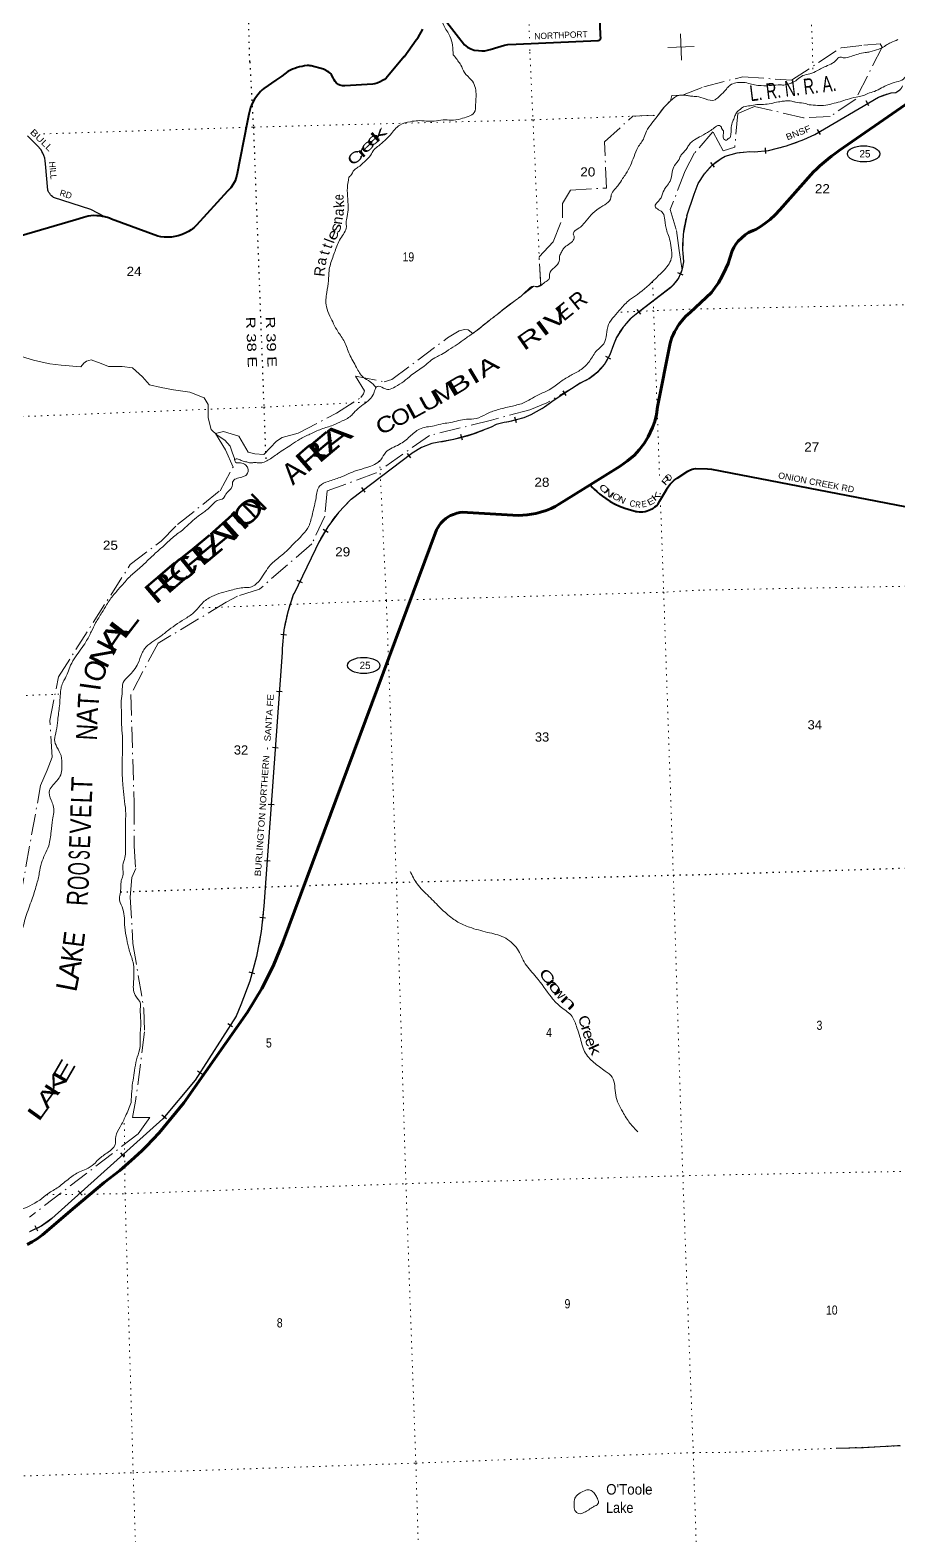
# Model space of a CAD drawing. Header units: feet. Extents: x 727543 to 978287, y 379550 to 572970.
# Drawn here: x 747044 to 763570, y 490263 to 518916 of the extents above; entities that cross this region are included whole.
import ezdxf
from ezdxf.enums import TextEntityAlignment as Align

# ---------------------------------------------------------------- set-up
doc = ezdxf.new("R2010")
doc.units = ezdxf.units.FT
doc.header["$LTSCALE"] = 80
doc.linetypes.add('DOT_DASHED', pattern=[7.7, 5, -1.2, 0.3, -1.2])
doc.linetypes.add('DOTTED', pattern=[1.5, 0.3, -1.2])
for name, color, linetype, lineweight in [('17', 7, 'Continuous', 25), ('23', 7, 'Continuous', 70), ('26', 7, 'Continuous', 40), ('29', 7, 'Continuous', 25), ('34', 7, 'Continuous', 25), ('39', 7, 'Continuous', 13), ('4', 7, 'Continuous', 13), ('44', 7, 'DOT_DASHED', 13), ('6', 7, 'DOTTED', 25), ('7', 7, 'DOTTED', 13)]:
    doc.layers.add(name, color=color, linetype=linetype, lineweight=lineweight)
for name, color, linetype in [('27', 7, 'Continuous'), ('30', 7, 'Continuous'), ('41', 7, 'Continuous')]:
    doc.layers.add(name, color=color, linetype=linetype)

msp = doc.modelspace()

# ---------------------------------------------------------------- linework, layer by layer
at = {"layer": '17'}
for centre in [(762917.3, 516559.94), (753397.96, 506817.68)]:
    msp.add_ellipse(centre, major_axis=(309.24, -1), ratio=0.500121, dxfattribs=at)
at = {"layer": '23'}
for points in [[(759613.34, 513539.65), (760019.18, 513919.55), (760084.49, 514006.13), (760151.7, 514103.28), (760226.38, 514232.18), (760293.6, 514374.16), (760338.41, 514475.05), (760372.01, 514574.06), (760415.03, 514711.88), (760447.63, 514774.9), (760484.97, 514838.41), (760529.78, 514900.06), (760595.13, 514963.58), (760658.61, 515015.89), (760727.69, 515060.73), (760771.34, 515081.98), (760813.81, 515099.73), (760861.89, 515120.28), (760915.57, 515151.11), (760949.64, 515173.06), (761034.13, 515231.43), (761136.82, 515309.9), (761233.91, 515395.84), (761323.52, 515492.98), (761911.66, 516159.94), (761964.41, 516214.59), (762018.55, 516266.9), (762085.77, 516332.28), (762156.72, 516397.67), (762236.07, 516461.19), (762306.08, 516517.24), (762377.03, 516569.55), (762452.65, 516624.66), (764962.43, 518363.89)], [(759613.34, 513539.65), (759531.99, 513467.36), (759487.28, 513417.03), (759406.64, 513316.37), (759382.49, 513279.02), (759345.76, 513219.5), (759317.82, 513169.17), (759297.06, 513126.43), (759267.71, 513061.52), (759244.56, 512998.01), (759230.59, 512952.47), (758993.06, 511740.91), (758976.29, 511599.5), (758939.56, 511463.69), (758898.05, 511347.05), (758815.01, 511171.29), (758738.36, 511045.06), (758645.74, 510925.22), (758554.72, 510822.96), (758422.19, 510712.71), (758278.47, 510615.25), (757709.17, 510257.14)], [(757709.17, 510257.14), (757128.18, 509893.4), (757045.5, 509845.34), (756964.3, 509808.68), (756869.24, 509769.05), (756766.25, 509735.36), (756672.18, 509712.57), (756594.94, 509698.7), (756507.8, 509685.82), (756424.62, 509677.89), (756337.48, 509674.92), (756238.46, 509679.87), (755376.33, 509733.6), (755286.85, 509734.38), (755230.41, 509729.42), (755168.03, 509715.55), (755105.64, 509694.74), (755050.19, 509671.95), (755003.65, 509645.2), (754960.08, 509614.48), (754915.52, 509577.82), (754868.98, 509528.28), (754834.32, 509485.67), (754780.84, 509397.49), (751855.81, 501544.16), (751673, 501090.79), (751459.11, 500666.71), (751181.85, 500214.88), (749972.78, 498489.83), (749503.92, 497917.62), (749384.1, 497789.8), (749260.32, 497662.97), (749177.14, 497580.73), (749102.87, 497513.36), (748967.21, 497389.5), (748752.1, 497204.46), (748456.02, 496974.57), (747898.51, 496501.46), (747281.77, 495977.4), (747179.35, 495899.01), (747085.53, 495841.64), (746990.22, 495792.46)]]:
    msp.add_lwpolyline(points, dxfattribs=at)
at = {"layer": '26'}
for points in [[(754981.82, 519070.12), (755156.59, 518840.17), (755316.21, 518635.94), (755371.14, 518591.58), (755438.46, 518559.81), (755499, 518537.04), (755583.35, 518525.09), (755645.74, 518522.36), (755702.33, 518524.46), (755802.87, 518546), (755950.8, 518588.35), (756081.74, 518627.23), (756144.83, 518640.64), (756300.08, 518650.88), (757864.13, 518717.32), (757879.2, 518721.61), (757891.78, 518730), (757904.36, 518743.63), (757907.26, 518751.44), (757910.65, 518762.51), (757908.6, 518820.34), (757868.1, 519956.78)], [(754166.71, 518409.47), (754399.56, 518733.15), (754431.35, 518776.82), (754522.12, 518936.36)], [(754169.02, 518412.43), (753827.51, 518002.69), (753793.51, 517977.55), (753756.05, 517954.27), (753708.94, 517928.71), (753655.02, 517907.14), (753609.62, 517893.51), (753571.03, 517884.42), (753037.01, 517856.3), (753012.57, 517855.47), (752991, 517857.17), (752971.14, 517860.58), (752945.03, 517866.83), (752920.06, 517878.75), (752900.76, 517891.24), (752878.63, 517908.85), (752851.95, 517936.68), (752833.79, 517967.34), (752815.63, 518007.66), (752781.58, 518062.75), (752768.52, 518083.19), (752757.74, 518096.25), (752733.34, 518116.7), (752703.26, 518137.14), (752685.66, 518147.93), (752656.15, 518161.56), (752628.91, 518171.78), (752395.37, 518232.84), (752374.37, 518236.81), (752350.54, 518241.35), (752321.02, 518239.08), (752271.37, 518233.69), (752225.4, 518225.74), (752174.89, 518214.95), (752131.19, 518203.02), (752084.65, 518187.12), (752038.68, 518169.52), (751993.28, 518149.07), (751954.68, 518126.92), (751836.35, 518042.03), (751722.28, 517964.23), (751494.84, 517804.51), (751465.89, 517779.24), (751431.84, 517746.02), (751406.58, 517718.19), (751379.06, 517686.1), (751318.33, 517603.75), (751278.6, 517528.79), (751243.41, 517443.6), (751212.76, 517318.66), (751179.84, 517153.97), (750980.2, 516151.13), (750961.35, 516089.14), (750946.59, 516043.71), (750913.67, 515980.11), (750867.13, 515914.23), (750806.34, 515849.78), (750213.19, 515202.27), (750167.62, 515159.77), (750112.57, 515114.9), (750061.49, 515081.96), (750007, 515053.57), (749943.44, 515022.9), (749866.82, 514997.91), (749799.84, 514983.71), (749734.57, 514974.06), (749665.33, 514970.65), (749594.95, 514975.2), (749534.23, 514982.57), (749479.75, 514993.93), (748593.86, 515318.91), (748555.91, 515334.84), (748519.87, 515347.05), (748488.37, 515355.85), (748470.78, 515360.4)], [(748470.78, 515360.4), (748425.38, 515369.49), (748368.05, 515378.01), (748316.97, 515382.55), (748257.37, 515383.12), (748200.05, 515378.01), (748147.83, 515370.62), (748058.44, 515348.76), (747918.25, 515301.05), (746196.33, 514800.22)], [(757709.17, 510257.14), (757755.97, 510207.45), (757789.15, 510174.25), (757833.99, 510132.08), (757894.97, 510082.73), (757942.5, 510041.45), (758007.96, 509997.48), (758092.26, 509941.85), (758184.62, 509892.5), (758268.02, 509852.12), (758370.27, 509811.77), (758431.25, 509791.13), (758495.82, 509772.73), (758565.54, 509754.56), (758576.75, 509752.77), (758607.69, 509747.16), (758643.34, 509743.57), (758679.89, 509743.57), (758715.53, 509745.59), (758759.03, 509752.54), (758798, 509762.39), (758827.6, 509772.5), (758859.43, 509785.73), (758900.58, 509807.38), (758916.82, 509816.92), (758922.32, 509821.29), (758944.52, 509837.44), (758972.2, 509860.43), (759005.05, 509893.52), (759039.01, 509951.06), (759168.75, 510174.82), (759183.33, 510201.34), (759208.32, 510238.91), (759231.09, 510268.42), (759244.31, 510284.13), (759276.6, 510316.66), (759307.32, 510343.36), (759365.5, 510383.7), (759569.65, 510516.53), (759608.47, 510537.84), (759652.31, 510556.63), (759715.51, 510569.69)], [(759715.51, 510569.69), (759942.07, 510564.76), (760019.95, 510556.47), (764460.64, 509700.92)]]:
    msp.add_lwpolyline(points, dxfattribs=at)
at = {"layer": '29'}
for points in [[(748470.78, 515360.4), (748202.98, 515501.81), (747492.81, 515728.43), (747476.38, 515738.96), (747454.58, 515757.3), (747433.09, 515779.12), (747417.3, 515801.88), (747402.45, 515824.96), (747390.44, 515851.2), (747384.7, 515870.42), (747337.11, 516372.61), (747331.67, 516424.09), (747322.83, 516477.21), (747306.4, 516528.43), (747289.33, 516570.16), (747271.01, 516607.47), (747255.84, 516634.66), (747179.37, 516718.76), (747137.67, 516761.76), (746992.25, 516904.34)], [(763609.39, 491956.45), (763563.63, 491958.36), (763449.87, 491950.73), (762914.43, 491921.8), (762394.93, 491910.36)]]:
    msp.add_lwpolyline(points, dxfattribs=at)
at = {"layer": '34', "lineweight": 13}
for p, q in [((761986.83, 516927.92), (763199.89, 517639.06)), ((759557.2, 515394.15), (759690.56, 515792.26)), ((751844.59, 507063.47), (751498.07, 502236.06))]:
    msp.add_line(p, q, dxfattribs=at)
at = {"layer": '34'}
for p, q in [((763019.3, 517471.18), (762963.36, 517566.6)), ((762095.64, 516926.67), (762039.7, 517022.09)), ((761057.14, 516566.77), (761046.93, 516676.9)), ((760076.8, 516304.2), (760010.14, 516392.46)), ((759479.06, 514247.19), (759377.69, 514291.43)), ((758672.88, 513506.75), (758604.54, 513593.72)), ((758102.84, 512647.31), (758007.29, 512703.03)), ((757255.99, 511956.21), (757195.81, 512049.02)), ((756305.28, 511439.55), (756277.78, 511546.69)), ((755275.9, 511109.01), (755246.59, 511215.67)), ((754295.87, 510768.78), (754229.14, 510856.99)), ((753428.34, 510115.83), (753361.61, 510204.05)), ((752719.32, 509352.57), (752623.65, 509408.09)), ((752230.12, 508388.49), (752130.59, 508436.75)), ((751926.77, 507396.05), (751816.64, 507406.33)), ((751844.48, 506314.72), (751734.16, 506322.64)), ((751770.32, 505245.08), (751659.99, 505253)), ((751689.97, 504162.26), (751579.65, 504170.18)), ((751615.81, 503092.62), (751505.48, 503100.54)), ((751528.06, 502008.7), (751418.05, 502020.21)), ((751325.17, 500948.7), (751218.54, 500978.11)), ((750900.91, 499936.86), (750807.75, 499996.5)), ((750325, 499032.44), (750231.84, 499092.08)), ((749640.31, 498182.18), (749555.34, 498253.01)), ((748843.19, 497454.21), (748769.3, 497536.52)), ((748033.49, 496730.8), (747959.6, 496813.1)), ((747192.68, 496047.72), (747143.26, 496146.68))]:
    msp.add_line(p, q, dxfattribs=at)
for points in [[(759550.14, 515376.83), (759689.53, 515792.64), (759769.23, 515995.72), (759884.66, 516180.93), (760031.92, 516342), (760206.04, 516473.49), (760279.57, 516515.56), (760512.39, 516578.38), (760752.3, 516601.87), (760832.85, 516600.82), (761103.9, 516625.93), (761103.9, 516625.8), (761448.46, 516709.39), (761780.53, 516831.01), (761986.31, 516928.89), (763199.43, 517640.06), (763421.94, 517716.51), (763439.19, 517720.71), (763530.2, 517731.25), (763608.09, 517778.92)], [(759550.01, 515376.6), (759482, 515031.17), (759470.34, 514731.27), (759473.04, 514666.9), (759485.57, 514503.85), (759458.36, 514342.76), (759393.01, 514193.02), (759293.38, 514063.49), (759236.82, 514012.25), (758681.71, 513582.45), (758684.09, 513585), (758491.23, 513433.45), (758336.82, 513261.47), (758214.34, 513065.49), (758152.39, 512924.64), (758085.23, 512730.66), (757981.88, 512553.47), (757846.23, 512399.61), (757683.37, 512274.9), (757518.14, 512191.28), (757022.95, 511870.17), (756837.35, 511737.02), (756579.63, 511592.37), (756449.77, 511535.7), (756155.49, 511460.17), (756074.69, 511446.49), (755920.7, 511406.35), (755823.87, 511357.64), (755470.91, 511219.24), (755105.35, 511118.76), (754900.84, 511080.15), (754693.69, 511043.53), (754497.08, 510968.39), (754318.24, 510857.49), (754313.02, 510853.49), (753158.82, 509980.43), (753152.83, 509976.13), (752918.39, 509730.09), (752714.49, 509458.25), (752543.96, 509164.36), (752480.57, 509030.15), (752067.21, 508177.66), (752062.86, 508181.73), (751951.1, 507842.31), (751878.48, 507494.1), (751845.39, 507139.98), (751843.49, 507063.52), (751496.97, 502236.16), (751446.48, 501753.74), (751356.43, 501277.15), (751227.44, 500809.59), (751060.38, 500354.22), (750967.75, 500142.53), (750187.8, 498924.25), (749571.59, 498185.02), (747460.67, 496289.92), (747257.56, 496144.07), (747034.53, 496032.68)]]:
    msp.add_lwpolyline(points, dxfattribs=at)
at = {"layer": '34', "lineweight": 13}
for points in [[(760832.89, 516599.72), (761105, 516624.93), (761102.98, 516624.85)], [(759237.53, 514011.41), (758671.61, 513573.24), (758673.56, 513575.33)], [(754313.69, 510852.61), (753159.47, 509979.54), (753153.55, 509975.3)], [(752481.56, 509029.68), (752067.55, 508175.84), (752063.37, 508179.75)], [(750968.72, 500142.01), (750188.69, 498923.6), (749572.38, 498184.25), (749572.38, 498184.25), (747461.36, 496289.06)]]:
    msp.add_lwpolyline(points, dxfattribs=at)
for centre, radius, start, end in [((763461.03, 517931.72), 213.19, 264.17018, 339.23125), ((763759.25, 516372.63), 1384.46, 103.35829, 113.82998), ((760539.82, 519704.58), 3131.08, 280.39919, 297.52547), ((760834.37, 515460.46), 1190.96, 117.74193, 163.82369), ((760773.64, 515147.43), 1453.49, 87.66389, 109.85444), ((761723.19, 514793.76), 2252.62, 166.31697, 183.22666), ((758815.36, 514534.26), 672.01, 308.91845, 11.38968), ((759405.04, 512457.64), 1335.77, 123.20297, 159.55494), ((757126.1, 513171.29), 1056.6, 291.81201, 346.47839), ((762006.42, 504727.53), 8708.22, 121.02048, 126.40704), ((755729.31, 513731.7), 2312.27, 278.59618, 288.16404), ((755640.64, 513567.19), 2187.8, 291.71571, 303.17937), ((754336.21, 514632.3), 3597.84, 279.03226, 294.4319), ((756156.72, 510816.42), 634.28, 97.41016, 121.60523), ((754989.48, 509974.77), 1107.83, 94.57905, 127.59046), ((755122.93, 507864.21), 2887.06, 133.01098, 156.19121), ((755007.53, 507023.14), 3163.19, 158.55273, 179.26955), ((745623.8, 502607.07), 5885.97, 335.24098, 356.38608), ((746448.45, 497485.2), 1567.39, 291.97523, 310.25849)]:
    msp.add_arc(centre, radius, start, end, dxfattribs=at)
at = {"layer": '39'}
msp.add_lwpolyline([(750938.54, 510732.29), (750938.53, 510757.49), (750891.77, 510881.34), (750855.47, 510995.43), (750750.5, 511105.15), (750607.38, 511205.47), (750490.35, 511312.75), (750438.24, 511533.54), (750435.71, 511784.35), (750356.25, 511917.2), (750083.53, 512019.16), (749774.2, 512067.26), (749542.05, 512107.89), (749319.52, 512163.01), (749186.87, 512312.25), (748992.67, 512485.69), (748795.44, 512511.32), (748536.37, 512510.56), (748400.78, 512568.65), (748210.25, 512634.98), (748117.42, 512610.3), (748067.57, 512574.02), (748013.18, 512506), (747638.82, 512534.51), (747419.21, 512563.43), (747272.53, 512590.79), (747109.25, 512629.72), (746882.12, 512700.87)], dxfattribs=at)
for points in [[(755102.95, 518442.57), (755039.96, 518798.59), (754920.78, 519001.73), (754832.09, 519412.26), (754718.26, 519781.59), (754698.15, 520341.87), (754657.47, 520913.72), (754663, 521144.7), (754893.05, 521452.92), (755107.37, 521815.37), (755336.36, 522230.87), (755355.92, 522608.03), (755362.72, 522794.5), (755216.26, 522960.42), (755213.46, 523270.13), (755392.99, 523645.76), (755442.74, 523746.39), (755496.06, 523934.18), (755559.44, 524195.15), (755556.53, 524367.17), (755660.13, 524637.38), (755692.83, 524838.76), (755799.12, 525297.35), (755862.84, 525617.05), (755898.96, 525900.98)], [(759470.96, 517676.77), (759482.19, 517676.66), (759564.45, 517669.2), (759639.8, 517658.95), (759741.38, 517650.07), (759899.39, 517605.65), (760088.32, 517589.17), (760154.38, 517641.22), (760268.05, 517750.45), (760315.65, 517807.62), (760377.16, 517869.56), (760486.21, 517911.71), (760592.89, 517921.32), (760727.36, 517902), (760840.07, 517873.45), (760964.14, 517859.66), (761166.24, 517862.1), (761329.5, 517872.64), (761420.57, 517871.32), (761571.56, 517923.75), (761628.69, 517953.06), (761731.61, 518035.39), (761858.92, 518076.46), (762001.94, 518126.45), (762194.99, 518225.64), (762323.37, 518285), (762389.34, 518339.07), (762462.84, 518403.67), (762528.22, 518390.87), (762690.54, 518419.59), (762811.79, 518460.35), (762949.8, 518489.83), (763038.13, 518502.53), (763207.26, 518555.91), (763302.19, 518597.32), (763347.5, 518630.36), (763430.85, 518674.89), (763569.32, 518735.54)], [(759508.15, 516607.87), (759522.15, 516624.68), (759572.22, 516697.4), (759623.13, 516768.92), (759699.07, 516825.54), (759826.72, 516899.04), (759983.68, 516992.29), (760071.52, 517053.58), (760170.27, 517099.24), (760210.26, 517068.92), (760213.32, 517048.82), (760239.4, 517013.73), (760246.99, 516945.26), (760249.57, 516856.27), (760267.06, 516830.86), (760303.88, 516822.65), (760340.85, 516850.91), (760366.44, 516864.39), (760388.03, 516916.16), (760392.65, 516983.24), (760396.44, 517066.48), (760427, 517179.47), (760459.12, 517262.16), (760495.6, 517339), (760570.7, 517411.78), (760629.22, 517453.32), (760755.45, 517476.1), (760883.8, 517496.98), (761012.98, 517501.69), (761293.67, 517548.73), (761345.79, 517557.53), (761430.19, 517568), (761549.81, 517562.09), (761621.55, 517543.55), (761774.27, 517523.16), (761882.84, 517496.41), (762037.27, 517482.19), (762154.66, 517480.21), (762314.76, 517512.86), (762470.4, 517553.39), (762605.67, 517596.9), (762775.22, 517642.2), (762891.47, 517662.44), (763000.3, 517708.62), (763123.57, 517749.48), (763259.6, 517817.34), (763378, 517874.15), (763543, 517929.34), (763675.62, 517984.86), (763730.87, 518050.53), (763850.42, 518202.6), (763943.97, 518270.69), (764048.29, 518359.19), (764129.93, 518411.39), (764190.03, 518437.48), (764276.21, 518482.87), (764396.41, 518557.76), (764575.57, 518637.18), (764807.87, 518732.55), (764880.59, 518747.24), (765016.49, 518785.61)], [(753627.76, 512118.81), (753519.86, 512219.57), (753387.34, 512306.09), (753261.46, 512494.01), (753127.37, 512744.36), (753030.23, 512979.8), (752903.94, 513179.84), (752754.31, 513470.13), (752687.41, 513649.95), (752692.34, 513919.22), (752727.1, 514145), (752736.83, 514333.51), (752764.88, 514459.91), (752851.45, 514709.72), (752954.61, 514947.95), (753068.36, 515172.39), (753063.85, 515245.07), (753081.99, 515365.07), (753102.32, 515539.77), (753088.83, 515755.81), (753091.73, 515966.34), (753109.88, 516086.34), (753115.18, 516108.77), (753144.4, 516142.15), (753219.44, 516256), (753288.61, 516304.9), (753410.57, 516408.21), (753525.83, 516529.5), (753598.92, 516641.26), (753683.43, 516714.97), (753903.16, 516918.74), (754086.9, 517109.15), (754287.14, 517172.64), (754430.21, 517191.7), (754740.25, 517182.06), (754909.39, 517208.08), (755059.49, 517199.04), (755246.76, 517227.7), (755386.97, 517270.94), (755503.76, 517347.77), (755527.15, 517492.23), (755538.06, 517705.05), (755446.02, 517968.99), (755315.81, 518106.17), (755248.07, 518251.56), (755190.64, 518332.55), (755129.02, 518417.45), (755101.06, 518444.39)], [(759471, 517676.77), (759395.3, 517673), (759317.63, 517635.94), (759299.92, 517621.18), (759182.14, 517513.96), (759086.47, 517411.55), (758984.02, 517270.46), (758885.21, 517141.63), (758783.04, 516992.46), (758734.84, 516863.34), (758617.61, 516681.28), (758546.54, 516510.91), (758475.46, 516340.54), (758389.89, 516179.8), (758328.24, 516088.66), (758237.72, 515954.05), (758107.09, 515749.28), (758105.7, 515731.02), (757879.98, 515525.02), (757604.05, 515248.5), (757525.88, 515166.92), (757419.13, 515092.45), (757388.65, 515036.78), (757402.31, 514992.74), (757388.77, 514915.39), (757201.89, 514757.25), (757163.88, 514685.13), (757127.96, 514611.06), (757121.11, 514515.73), (757028.01, 514397.22), (756935.19, 514270.62), (756930.16, 514181.42), (756871.17, 514130.85), (756692.53, 514027.62), (756629.37, 514039.62), (756514.53, 513964.88), (756383.22, 513838.99), (756258.76, 513749.76), (756108.63, 513641.44), (755915.69, 513483.09), (755740.05, 513351.64), (755594.45, 513229.31), (755464.13, 513133.8), (755290.16, 513012.53), (755135.99, 512904.07), (754973.6, 512799.37), (754848.65, 512724.29), (754751.17, 512674.42), (754520.44, 512496.57), (754302.96, 512345.48), (754159.31, 512225.24), (753996.78, 512124.58), (753873.02, 512073.82), (753772.91, 512100.75), (753652.37, 512133.05), (753604.74, 512046.44), (753573.14, 511964.42), (753357.39, 511762.81), (753227.63, 511651.14), (753171.14, 511586.48), (752988.81, 511473.01), (752813.38, 511394.18), (752589.29, 511317.72), (752373.91, 511223.36), (752180.91, 511125.71), (752020.47, 511023.11), (751765.13, 510854.53), (751573.24, 510724.55), (751479.53, 510682.9), (751392.66, 510677.91), (751301.47, 510680.87), (751236.84, 510676.63), (751169.5, 510692.54), (751079.77, 510711.73), (751005.67, 510747.64), (750943.27, 510737.42), (750955.04, 510689.26), (751050.62, 510676.34), (751145.08, 510637.08), (751189.69, 510575.88), (751167.71, 510449.68), (751102.16, 510413.04), (750993.89, 510383.04), (750908.68, 510329.54), (750893.88, 510229.89), (750773.52, 510080.1), (750703.92, 509984.64), (750649.61, 509974.69), (750497.6, 509862.26), (750411.27, 509782.42), (750247.34, 509663.51)], [(758960.22, 514188.08), (759040.48, 514267.72), (759149.96, 514380.72), (759266.86, 514631.56), (759244.3, 514816.94), (759212.68, 514971.66), (759167.95, 515095.57), (759132.57, 515300.75), (759095.71, 515431), (759012.48, 515496.95), (758945.42, 515563.46), (758991.45, 515637.87), (759059.3, 515725.17), (759117.06, 515870.8), (759165.32, 515939.22), (759230.73, 516038.58), (759273.36, 516212.02), (759317.52, 516341), (759402.67, 516455.19), (759434.68, 516525.08), (759475.48, 516575.04), (759508.15, 516607.87)], [(748966.51, 498497.39), (749004.52, 498923.6), (749034.74, 499104.71), (749070.2, 499310.28), (749130.47, 499500.51), (749137.77, 499759.75), (749154.21, 500047.62), (749141.98, 500285.96), (749147.09, 500373.14), (749044.15, 500541.6), (749015.06, 500799.6), (749004.53, 501165.46), (748929.56, 501403.68), (748884.07, 501608.51), (748848, 501833.89), (748812.02, 502174.61), (748749.31, 502350.52), (748775.36, 502594.21), (748781.1, 502721.88), (748805.23, 502785.42), (748811.55, 503014.28), (748848.95, 503163.26), (748862.92, 503287.16), (748861.49, 503505.64), (748862.05, 503843.55), (748863.13, 504047.95), (748834.31, 504297.86), (748811.7, 504543.93), (748796.14, 504820.6), (748802.96, 505152.66), (748802.05, 505474.34), (748786.4, 505694.35), (748786.3, 505874.43), (748781.12, 506143.36), (748799.35, 506320.01), (748817.79, 506490.6), (748918.83, 506613.43), (749098.82, 506854.29), (749173.25, 507045.01), (749224.79, 507135.8), (749516.53, 507364.29), (749684.09, 507495.47), (750026.32, 507727.71), (750195.97, 507856.93), (750318.56, 508000.73), (750504.38, 508130.51), (750872.66, 508252.36), (751128.12, 508299.53), (751241.2, 508307.44), (751283.1, 508325.06), (751422.56, 508449.21), (751621.39, 508731.18), (751814.05, 508897.61), (752029.8, 509099.22), (752235.02, 509312.62), (752351.06, 509470.36), (752419.99, 509703.37), (752490.32, 510013.33), (752557.64, 510234.15), (752720.59, 510322.68), (752946.7, 510399.2), (753262.06, 510529.36), (753458.47, 510586.65), (753720.57, 510735.22), (753820.92, 510878.26), (754072.91, 511026.49), (754276.24, 511177.09), (754459.63, 511318.93), (754740.81, 511383.17), (754911.49, 511423.4), (755052.47, 511444.4), (755357.99, 511507.45), (755541.77, 511519.8), (755729.12, 511605.12), (755936.96, 511683.04), (756201.83, 511750.77), (756426.41, 511813.07), (756724.63, 511970.97), (756931.78, 512069.1), (757149.19, 512222.22), (757345.4, 512344.25), (757537.98, 512454.03), (757702.41, 512617.47), (757839.31, 512816.39), (757968.52, 512944.23), (758059.22, 513309.51), (758169.27, 513465.02), (758291.79, 513610.84), (758462.14, 513778.53), (758608.36, 513882.67), (758960.22, 514188.08)], [(750247.34, 509663.51), (750109.7, 509545.5), (750042.96, 509484.54), (749968.42, 509415.22), (749775.13, 509266.98), (749608.34, 509113.58), (749449.21, 508972.57), (749280.54, 508815.06), (749141.42, 508680.81), (748964.38, 508531.1), (748786.91, 508334.84), (748638.79, 508167.91), (748501.76, 507973.03), (748411.72, 507824.27), (748292.96, 507628), (748209.61, 507461.26), (748106.88, 507269.57), (747910.22, 506983.63), (747816.63, 506820.59), (747700.42, 506549.53), (747654.74, 506465.01), (747630.04, 506358.96), (747604.33, 506046.48), (747571.02, 505778.26), (747543.72, 505570.95), (747510.99, 505403.91), (747554.26, 505263.76), (747634.75, 505100.59), (747647.82, 504896.68), (747638.17, 504764.84), (747575.34, 504649.38), (747483.84, 504543.06), (747416.41, 504443.64), (747445.3, 504250.38), (747485.09, 504152.6), (747472.15, 503881.03), (747443.31, 503659.5), (747398.15, 503382.78), (747326.93, 503216.45), (747259.49, 503058.35), (747219.5, 502866.79), (747166.68, 502636.35), (747077.11, 502356.09), (746964.59, 502036.6), (746874.8, 501703.72), (746794.78, 501439.98), (746691.83, 501195.68), (746583.72, 500924.9), (746432.01, 500567.65), (746312.05, 500347.06), (746078.71, 500009.28), (745929.61, 499753.28), (745703.67, 499494.67), (745501.06, 499087.12), (745405.59, 498978.64), (745355.24, 498912.17), (745218.08, 498780.01), (745054.7, 498586.26), (744811.26, 498306.81), (744733.7, 498148.36), (744711.29, 497975.61), (744642.93, 497785.1), (744488.18, 497575.46), (744341.52, 497366.08), (744187.06, 497148.35), (744116.34, 497026.56), (744028.81, 496863.72), (743871.69, 496605.43), (743771.89, 496446.23), (743513.66, 496125.8), (743365.97, 496005.42), (743280.49, 495960.01), (743079.46, 495801.39), (742914.63, 495708.75), (742774, 495677.64), (742555.29, 495680.28), (742157.61, 495648.48), (741966.88, 495720.87), (741669.46, 495716.78), (741431.17, 495759.22), (741221.05, 495806.67), (741133.28, 495827.95), (741012.39, 495870.35), (740843.34, 495959.67), (740738.57, 496063.33), (740639.38, 496122.66), (740420.27, 496196.1), (740238.81, 496293.09), (739897.61, 496325.95), (739688.46, 496345.1), (739296.94, 496428.84)], [(754280.94, 502897.72), (754414.62, 502659.48), (754639.41, 502420.32), (754865.81, 502193.35), (755086.99, 502000.6), (755299.75, 501876.35), (755412.55, 501833.67), (755755.96, 501736.15), (756062.78, 501643.44), (756323.55, 501417.65), (756474.78, 501139.55), (756683.96, 500883.66), (756972.45, 500498.97), (757163.31, 500305.18), (757365.53, 500134.04), (757457.93, 499918.67), (757514.37, 499748.62), (757605.02, 499466.43), (757780.18, 499257.94), (757998.37, 499093.41), (758127.89, 498976.44), (758196.21, 498636.83), (758330.71, 498315.66), (758467.53, 498103.84), (758615.02, 497934.88)], [(729851.4, 494004.37), (729938.81, 494073.5), (730096.81, 494188.16), (730235.22, 494283.94), (730320.36, 494339.46), (730514.69, 494457.38), (730590.68, 494484.26), (730748.04, 494499.76), (730959.71, 494525.2), (731185.27, 494617.89), (731351.86, 494777.36), (731563.63, 494976.82), (731807.83, 495234.03), (732067.93, 495499.89), (732276.63, 495670.91), (732576.87, 495828.88), (732853.54, 495965.81), (733165.84, 496126.21), (733497.65, 496248.83), (733734.5, 496307.51), (734006.41, 496347.16), (734309.39, 496306.93), (734676.86, 496216.3), (734926.38, 496200.55), (735031.91, 496074.66), (735122.6, 495968.5), (735214.76, 495937.25), (735469.3, 495952.02), (735603.66, 495988.99), (735840.29, 496053.73), (736105.31, 496117.42), (736363.34, 496148.49), (736542.79, 496110.11), (736898.69, 496061.58), (737265.95, 495977.01), (737654.41, 495923.52), (737948.61, 495844.54), (738337.97, 495764.78), (738704.67, 495637.7), (739068.55, 495526.43), (739331.2, 495489.15), (739740.43, 495420.18), (739925.82, 495408.64), (740348.13, 495230.53), (740502.96, 495142.74), (740659.17, 495014.54), (741090.95, 494701.52), (741352.43, 494514.19), (741503.63, 494414.14), (741699.45, 494311.58), (741954.11, 494204.95), (742190.72, 494152.34), (742503, 494195.38), (742780.21, 494257.47), (743008.49, 494330.01), (743310.73, 494429.37), (743529.19, 494552.17), (743657.21, 494655.69), (743854.4, 494808.11), (744044.42, 494992.66), (744230.52, 495114.35), (744449.18, 495231.09), (744459.15, 495235.47), (744445, 495234.99), (744631.31, 495350.62), (744847.81, 495471.33), (745095.68, 495621.43), (745283.53, 495751.28), (745390.01, 495833.83), (745553.94, 495952.74), (745687.88, 496001.83), (745881.49, 496022.61), (746010.83, 496087.73), (746143.86, 496163.09), (746227.67, 496198.33), (746618.55, 496369.51), (746832.53, 496445.62), (747226.68, 496639.17), (747382.46, 496759.83), (747582.57, 496886.04), (747793.43, 497053.1), (747983.58, 497174.92), (748111.24, 497229.87), (748257.88, 497321.89), (748345.88, 497411.9), (748531.43, 497549.76), (748662.32, 497687.77), (748674.97, 497850.07), (748759.71, 498035.07), (748862.16, 498234.84), (748966.51, 498497.39)], [(757686.49, 490744.28), (757640.88, 490713.41), (757604.33, 490695.19), (757495.98, 490667.21), (757421.11, 490725.35), (757405.03, 490840.13), (757419.14, 490959.99), (757493.19, 491043.45), (757602.45, 491103.84), (757690.93, 491121.03), (757760.99, 491084.98), (757820.17, 491012.14), (757857.31, 490932.48), (757869.5, 490872.19), (757840.35, 490836.8), (757770.83, 490798), (757682.19, 490741.37)]]:
    msp.add_spline(points, degree=3, dxfattribs=at)
at = {"layer": '4'}
for p, q in [((759430.72, 518842.96), (759448.25, 518343.27)), ((759430.72, 518842.96), (759448.25, 518343.27)), ((759430.72, 518842.96), (759448.25, 518343.27)), ((759689.33, 518601.88), (759189.64, 518584.35)), ((759689.33, 518601.88), (759189.64, 518584.35)), ((759689.33, 518601.88), (759189.64, 518584.35))]:
    msp.add_line(p, q, dxfattribs=at)
at = {"layer": '44'}
for points in [[(759471.02, 517676.62), (759873.52, 517839.08), (760619.94, 518028.63), (761546.27, 517961.05), (762487.5, 518579.37), (762922.64, 518626.26), (763231.76, 518652.47), (763267.5, 518591.16), (762767.54, 517600.84), (762278.57, 517272.7), (761773.7, 517245.08), (760842.4, 517464.05), (760522.58, 517331.13), (760463.29, 516685.78), (760241.62, 516619.71), (760045.47, 516981.7), (759699.01, 516576.33), (759520.6, 516235.26)], [(746746.29, 501773.63), (747244.13, 504533.91), (747372.63, 504824.26), (747464.95, 505073.87), (747417.97, 505769.73), (747586.79, 506599.22), (748948.6, 508738.04), (749539.79, 509184.7), (749853.1, 509501.43), (750661.2, 510146.01), (750910.2, 510595.23), (750765.31, 510921.43), (750575.14, 511235.55), (750730.14, 511272.8), (751019.38, 511186.44), (751196.16, 510879.56), (751326.76, 510848.94), (751493.76, 510835.97), (751737.28, 511090.57), (751843.03, 511160.27), (752147.51, 511244.32), (752879.64, 511619.18), (753345.21, 511923.52), (753395.97, 511990.64), (753413.12, 512045.33), (753239.52, 512324.02), (753788.78, 512220.98), (753934.96, 512262.78), (754992.19, 513056.09), (755215.53, 513191.73), (755317.26, 513213.9), (755385.04, 513208.11), (755474.23, 513140.89), (756634.13, 514041.07), (756707.31, 514034.02), (756772.62, 514067.32), (756738.95, 514598.73), (757003.61, 514881.53), (757181.24, 515339.01), (757182.11, 515612.01), (757335.55, 515870.44), (758021.05, 515908.07), (757982.44, 516788.09), (758521.34, 517279.15), (759004.33, 517298.96), (759125.07, 517454.51), (759242.04, 517572.3), (759262.41, 517671.98), (759471.02, 517676.62)], [(759520.6, 516235.26), (759234.99, 515501.88), (759354.92, 515099.89), (759407.58, 514721.24), (759458.9, 514343.68), (759395.14, 514199.47), (759383.82, 514181.34), (759308.73, 514082.42), (759288.73, 514058.26), (759258.92, 514034.09), (759229.12, 514006.91), (758969.9, 513803.03), (758495.61, 513439.08), (758358.26, 513280.51), (758334.86, 513254.84), (758208.08, 513055.49), (758156.02, 512930.15), (758104.71, 512779.12), (758069.99, 512706.63), (757990, 512564.67), (757851.91, 512406.1), (757713.05, 512300.4), (757690.42, 512283.79), (757473.83, 512161.46), (756883.07, 511815.72), (756561.07, 511685.7), (755832.87, 511489.76), (754647.31, 511196.39), (753633.08, 510483.57), (752699.62, 510140.49), (752654.57, 509661.62), (752410.83, 509136.99), (751413.32, 508271.08), (750995.28, 508140.37), (750777.34, 508021.1), (749484.44, 507243.35), (748961.59, 506265.58), (749025.15, 504187.26), (749024.2, 503376.39), (749055.88, 502952.94), (748982.05, 502778.34), (748950.87, 502405.13), (749001.55, 501521.36), (749210.91, 500274.55), (749222.99, 499839.61), (749052.66, 498518.51), (748996.55, 498209.09), (749322.59, 498211.61), (749102.53, 497899.59), (747030.62, 496312.54)]]:
    msp.add_lwpolyline(points, dxfattribs=at)
at = {"layer": '6'}
for points in [[(751227.3, 518312.1), (751118.74, 522329.74), (750889.97, 527691.37), (750706.81, 532960.15), (750528.57, 538191.1), (750523.47, 538298.26), (750333.54, 543484.46), (750344.96, 543657.04), (750130.8, 548821.91), (750145.29, 549022.77), (749968.56, 554130.25), (749984.02, 554367.59), (749814.17, 559414.69), (749805.54, 559758.26), (749650.62, 564514.79)], [(751227.3, 518312.1), (751296.97, 517066.4), (751495.98, 511737.63), (751533.46, 510701.42)], [(759981.41, 502840.63), (764653.04, 502991.01), (769941.93, 503096.68), (775275.67, 503273.57), (778682.86, 503554.55), (783939.7, 504045.41), (785176.62, 504176.75), (789260.74, 504507.21), (790343.25, 504597.27)], [(748764.73, 502504.76), (754020.92, 502688.52), (759293.33, 502826.23), (759981.41, 502840.63)]]:
    msp.add_lwpolyline(points, dxfattribs=at)
at = {"layer": '7'}
msp.add_line((761940.21, 518679.28), (761953.46, 518105.15), dxfattribs=at)
for points in [[(760959.04, 545806.38), (761016.5, 544015.87), (761177.44, 538727.53), (761421.09, 533389.69), (761581.32, 528066.92), (761780.43, 522731.46), (761940.21, 518679.28)], [(756403.63, 523914.37), (756456.13, 522503.63), (756559.52, 518494.24)], [(756559.52, 518494.24), (756621.95, 517205.91), (756762.79, 514062.97)], [(747302.63, 516939.83), (751309.14, 517068.46), (756634.12, 517207.97), (759002.27, 517295.24)], [(758897.35, 514126), (758918.55, 513573.59), (759030.9, 510436.77)], [(773996.63, 514048.95), (769591.65, 513861.76), (764275.43, 513697.95), (759611.19, 513602.23)], [(759611.19, 513602.23), (758918.55, 513573.59), (758231.24, 513541.42)], [(729287.66, 511074.7), (730234.87, 511110.09), (735542.9, 511212.6), (740881.83, 511358.66), (746171.33, 511529.33), (751495.98, 511737.63), (753434.99, 511830.22)], [(753700.8, 510720.19), (753828.75, 508053.94), (754020.92, 502688.52), (754201.58, 496950.41), (754390.21, 491629.38), (754548.71, 486301.25), (754702.74, 480926.44), (754841.7, 475518.73), (754925.79, 472360.62)], [(759042.91, 510101.48), (759110.58, 508212.21), (759293.33, 502826.23), (759473.51, 497102.27), (759672.6, 491830.16), (759850.54, 486407.6), (760024.58, 481039.54), (760199.05, 475718.03), (760297.25, 472544.58)], [(774974.02, 508677.86), (769755.66, 508498.9), (764447.3, 508339.54), (759795.24, 508252.24)], [(759795.24, 508252.24), (759110.58, 508212.21), (753828.75, 508053.94), (750245.49, 507910.82)], [(729465.89, 505678.12), (730362.26, 505685.8), (735733.53, 505832.97), (741063.62, 506059.66), (746371.6, 506222.87), (747622.57, 506272.24)], [(749559.72, 472178.14), (749497.77, 475459.51), (749335.86, 480827.98), (749175.48, 486152), (749007.14, 491471.7), (748852.05, 496759.47), (748837.31, 498180.83)], [(775437.09, 497608.78), (770133.15, 497403.07), (764826.67, 497207.36), (760178.34, 497116.1)], [(747356.89, 496740.48), (748852.05, 496759.47), (754201.58, 496950.41), (759473.51, 497102.27), (760178.34, 497116.1)], [(760360.01, 491835.15), (764996.34, 492008.85), (770382.53, 492070.99), (775743.02, 492121.66)], [(741050.69, 491213.91), (748832.08, 491441.43), (754390.21, 491629.38), (759672.6, 491830.16), (760360.01, 491835.15)]]:
    msp.add_lwpolyline(points, dxfattribs=at)

# ---------------------------------------------------------------- texts
at = {"layer": '17'}
for p in [(762943.35, 516491.63), (753424.01, 506749.37)]:
    msp.add_text('25', height=140, dxfattribs=at).set_placement(p, align=Align.CENTER)
at = {"layer": '27'}
msp.add_text('NORTHPORT', height=120, rotation=2.432, dxfattribs=at).set_placement((756648.99, 518738.77))
for s, rotation, width, p in [('R', 46.894, 1.6, (759201.31, 510298.24)), ('O', 316.758, 1.55, (757936.05, 510137.21)), ('N', 319.026, 1.55, (758026.23, 510056.88)), ('O', 331.883, 1.15, (758182.18, 509973.17)), ('N', 334.165, 1.15, (758293.27, 509917.67)), ('K', 39.712, 1.6, (759002.26, 509993.6)), ('C', 344.094, 0.95, (758501.07, 509844.25)), ('R', 349.723, 0.85, (758612.54, 509821.71)), ('E', 9.077, 0.85, (758745.8, 509832.83)), ('E', 27.75, 1.3, (758893.85, 509887.36))]:
    msp.add_text(s, height=120, rotation=rotation, dxfattribs=dict(at, width=width)).set_placement(p, align=Align.CENTER)
for s, rotation, p in [('D', 45.199, (759248.22, 510358.73)), ('I', 326.579, (758099.72, 510012.46))]:
    msp.add_text(s, height=120, rotation=rotation, dxfattribs=at).set_placement(p, align=Align.CENTER)
at = {"layer": '27', "width": 1.05}
msp.add_text('ONION CREEK RD', height=120, rotation=349.111, dxfattribs=at).set_placement((761281.57, 510383.79))
at = {"layer": '30', "width": 1.3}
msp.add_text('BULL', height=120, rotation=315.565, dxfattribs=at).set_placement((747220.61, 516778.47), align=Align.CENTER)
at = {"layer": '30'}
for s, rotation, p in [('HILL', 275.413, (747420.05, 516239.4)), ('RD', 342.302, (747708.12, 515733.2))]:
    msp.add_text(s, height=120, rotation=rotation, dxfattribs=at).set_placement(p, align=Align.CENTER)
at = {"layer": '34', "width": 1.15}
for s, rotation, p in [('BNSF', 21.38, (761465.94, 516816.46)), ('BURLINGTON NORTHERN  -  SANTA FE', 85.894, (751437.29, 502801.49))]:
    msp.add_text(s, height=120, rotation=rotation, dxfattribs=at).set_placement(p)
at = {"layer": '41'}
for s, height, rotation, width, p in [('e', 200, 40.886, 1.85, (753636.74, 516762.73)), ('k', 200, 42.965, 2.2, (753749.82, 516858.15)), ('r', 200, 41.066, 2.1, (753434.06, 516527.1)), ('e', 200, 43.283, 1.95, (753528.96, 516644.89)), ('C', 200, 36.395, 1.5, (753291.21, 516410.98)), ('e', 200, 87.794, 0.75, (753013.56, 515730.37)), ('a', 200, 84.371, 0.95, (753016.05, 515439.15)), ('s', 200, 72.01, 1.35, (752955.94, 515125.27)), ('e', 200, 66.096, 1.3, (752896.42, 514980.47)), ('V', 300, 36.843, 1.65, (757149.4, 513314.43)), ('R', 300, 34.8, 1.55, (756633.97, 512927.37)), ('I', 300, 36.843, 2, (756893.32, 513122.57)), ('A', 300, 32.757, 1.5, (755836.78, 512385.23)), ('B', 300, 30.714, 1.6, (755290.68, 512044.44)), ('I', 300, 30.714, 1.75, (755565.79, 512207.87)), ('U', 300, 28.671, 1.35, (754733.49, 511722.66)), ('M', 300, 30.714, 1.3, (755015.56, 511880.99)), ('L', 300, 28.671, 1.5, (754452.72, 511569.14)), ('C', 300, 26.628, 1.25, (753879.77, 511276.84)), ('O', 300, 26.628, 1.15, (754165.83, 511420.27)), ('C', 200, 309.197, 1.55, (756811.46, 500835.48)), ('r', 200, 306.501, 1.9, (756901.47, 500711.74)), ('o', 200, 307.233, 1.7, (756976.34, 500617.81)), ('n', 200, 316.172, 2.1, (757232.54, 500336.75)), ('C', 200, 292.674, 1.15, (757510.36, 500004.92)), ('r', 200, 288.308, 1.3, (757551.44, 499878.63)), ('e', 200, 287.65, 1.15, (757581.86, 499764.81)), ('e', 200, 287.65, 1.15, (757630.31, 499619.36)), ('e', 200, 287.65, 1.15, (757630.31, 499619.36)), ('k', 200, 294.051, 1.5, (757706.27, 499464.46)), ('E', 300, 60.058, 1.65, (747814.41, 499017.93)), ('K', 300, 57.176, 1.6, (747658.9, 498767.8)), ('A', 300, 54.294, 1.6, (747498.81, 498521.31)), ('L', 300, 54.294, 1.75, (747317.89, 498269.62))]:
    msp.add_text(s, height=height, rotation=rotation, dxfattribs=dict(at, width=width)).set_placement(p, align=Align.CENTER)
for s, height, rotation, p in [('k', 200, 95.215, (753024.57, 515610.09)), ('n', 200, 81.323, (752993.02, 515278.06)), ('l', 200, 69.655, (752836.92, 514870.54)), ('t', 200, 76.717, (752741.4, 514656.72)), ('t', 200, 72.116, (752792.75, 514777.61)), ('R', 200, 83.905, (752658.67, 514312.23)), ('a', 200, 81.482, (752684.68, 514499.3)), ('R', 300, 38.886, (757573.96, 513656.61)), ('E', 300, 38.886, (757310.73, 513444.32)), ('w', 200, 312.955, (757062.75, 500512.04))]:
    msp.add_text(s, height=height, rotation=rotation, dxfattribs=at).set_placement(p, align=Align.CENTER)
for s, width, p in [("O'Toole", 0.95, (758014.93, 491030.37)), ('Lake', 0.9, (758012.05, 490682.05))]:
    msp.add_text(s, height=200, dxfattribs=dict(at, width=width)).set_placement(p)
at = {"layer": '44'}
for s, height, rotation, width, p in [('L. R. N. R. A.', 300, 7.046, 0.7, (761589.2, 517661.77)), ('E', 400, 40.04, 1.6, (752759.43, 510828.48)), ('A', 400, 37.364, 1.7, (752978.28, 511000.89)), ('R', 400, 41.04, 1.55, (752533.01, 510656.8)), ('I', 400, 43.994, 1.85, (751174.73, 509442.45)), ('O', 400, 43.994, 1.5, (751331.79, 509594.09)), ('T', 400, 41.873, 1.9, (750986.63, 509260.15)), ('E', 400, 39.68, 1.6, (750529.5, 508864.21)), ('A', 400, 39.68, 1.75, (750762.99, 509057.91)), ('C', 400, 38.775, 1.45, (750081.07, 508500.62)), ('R', 400, 38.775, 1.5, (750306.52, 508681.72)), ('E', 400, 40.625, 1.6, (749871.26, 508337.35)), ('R', 400, 40.625, 1.55, (749655.35, 508152.13)), ('A', 400, 55.38, 1.6, (748790.5, 507239.77)), ('L', 400, 52.323, 1.8, (748985.15, 507487.91)), ('N', 400, 63.166, 1.3, (748609.52, 506951.58)), ('O', 400, 68.757, 0.95, (748472.79, 506644.7)), ('T', 400, 86.779, 0.85, (748354.21, 506130.89)), ('A', 400, 86.779, 0.9, (748330.32, 505850.11)), ('N', 400, 86.779, 0.8, (748323.5, 505538.37)), ('T', 400, 87.899, 0.85, (748228.75, 504549.88)), ('L', 400, 87.899, 0.8, (748224.47, 504309.7)), ('E', 400, 87.899, 0.7, (748210.36, 504037.87)), ('V', 400, 87.899, 0.8, (748203.91, 503749.42)), ('E', 400, 87.899, 0.7, (748188.89, 503452.42)), ('S', 400, 87.899, 0.5, (748180.23, 503203.5)), ('O', 400, 87.899, 0.6, (748171.34, 502939.68)), ('O', 400, 86.484, 0.65, (748161.58, 502666.97)), ('R', 400, 86.484, 0.75, (748143.81, 502377.74)), ('E', 400, 82.917, 0.8, (748077.67, 501580.48)), ('K', 400, 82.917, 0.85, (748042.89, 501300.71))]:
    msp.add_text(s, height=height, rotation=rotation, dxfattribs=dict(at, width=width)).set_placement(p, align=Align.CENTER)
for s, rotation, p in [('A', 40.95, (752182.81, 510355.29)), ('N', 43.994, (751448.49, 509706.76)), ('I', 82.076, (748388.72, 506392.17)), ('A', 80.562, (747995.89, 501000.4)), ('L', 78.941, (747951.38, 500732.26))]:
    msp.add_text(s, height=400, rotation=rotation, dxfattribs=at).set_placement(p, align=Align.CENTER)
at = {"layer": '6', "width": 1.35}
for s, p in [('R 38 E', (751156.66, 513454.59)), ('R 39 E', (751531.81, 513457.83))]:
    msp.add_text(s, height=175, rotation=272.139, dxfattribs=at).set_placement(p)
at = {"layer": '7'}
for s, width, p in [('20', 1.1, (757521.7, 516128.86)), ('22', 1.1, (761988.95, 515807.67)), ('19', 0.85, (754136.98, 514510.39)), ('24', 1.1, (748881.39, 514235.71)), ('27', 1.1, (761786.1, 510890.14)), ('28', 1.1, (756648.06, 510219.68)), ('25', 1.1, (748430.78, 509020.31)), ('29', 1.1, (752853.97, 508894.29)), ('34', 1.05, (761850.12, 505600.27)), ('33', 1.05, (756657, 505368.09)), ('32', 1.05, (750924.17, 505122.18)), ('3', 0.85, (762020.93, 499879.52)), ('4', 0.85, (756870.35, 499740.37)), ('5', 0.85, (751535.79, 499543.43)), ('9', 0.85, (757222.2, 494576.23)), ('10', 0.85, (762200.42, 494455.58)), ('8', 0.85, (751742.96, 494212.92))]:
    msp.add_text(s, height=175, dxfattribs=dict(at, width=width)).set_placement(p)

doc.saveas('drawing.dxf')
